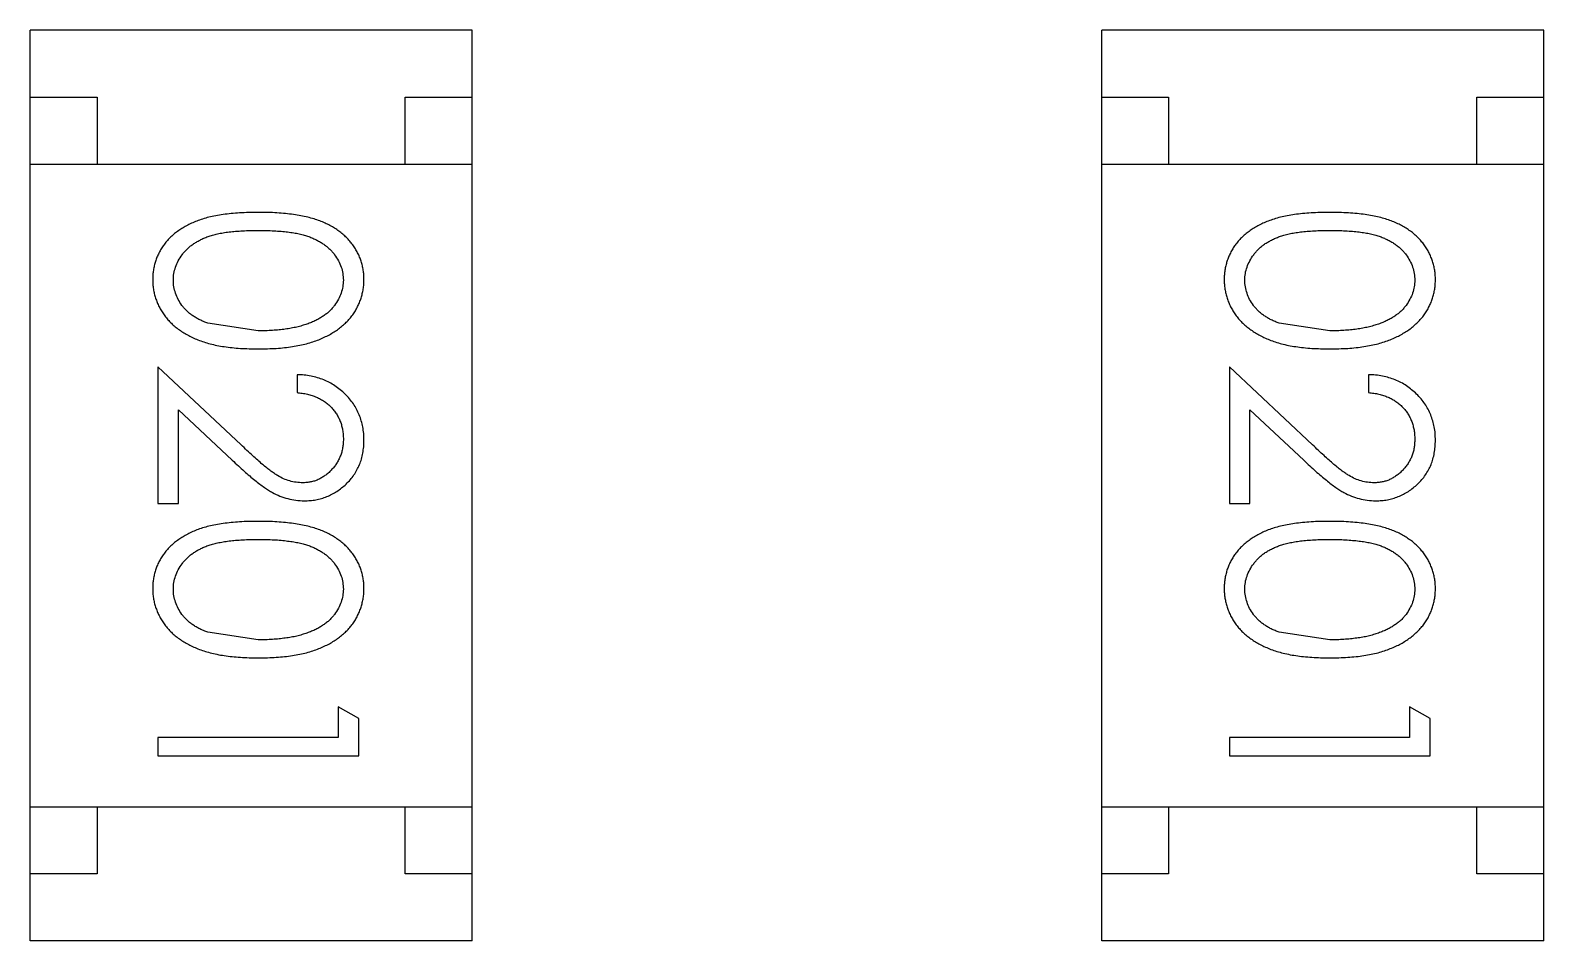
# Model space of a CAD drawing. Header units: inches. Extents: x 246 to 500, y -220 to -17.
# Drawn here: x 449.875 to 451.005, y -135.099 to -134.419 of the extents above; entities that cross this region are included whole.
import ezdxf

# ---------------------------------------------------------------- set-up
doc = ezdxf.new("R2010")
doc.units = ezdxf.units.IN
doc.header["$LTSCALE"] = 1.21
doc.header["$MEASUREMENT"] = 0
doc.layers.get('0').update_dxf_attribs({"linetype": 'CONTINUOUS'})

msp = doc.modelspace()

# ---------------------------------------------------------------- linework, layer by layer
at = {"color": 7, "linetype": 'Continuous'}
for p, q in [((449.875, -135.0986), (449.875, -134.4186)), ((450.205, -134.4186), (449.875, -134.4186)), ((450.205, -135.0986), (450.205, -134.4186)), ((450.675, -135.0986), (450.675, -134.4186)), ((451.005, -134.4186), (450.675, -134.4186)), ((451.005, -135.0986), (451.005, -134.4186)), ((449.875, -134.4686), (449.925, -134.4686)), ((449.925, -134.4686), (449.925, -134.5186)), ((450.155, -134.5186), (450.155, -134.4686)), ((450.155, -134.4686), (450.205, -134.4686)), ((450.675, -134.4686), (450.725, -134.4686)), ((450.725, -134.4686), (450.725, -134.5186)), ((450.955, -134.5186), (450.955, -134.4686)), ((450.955, -134.4686), (451.005, -134.4686)), ((449.875, -134.5186), (450.205, -134.5186)), ((450.675, -134.5186), (451.005, -134.5186)), ((450.0453, -134.6431), (450.0076, -134.6374)), ((450.8453, -134.6431), (450.8076, -134.6374)), ((449.9703, -134.67), (449.9703, -134.7719)), ((450.0324, -134.7282), (449.9703, -134.67)), ((450.8324, -134.7282), (450.7703, -134.67)), ((450.7703, -134.67), (450.7703, -134.7719)), ((450.0742, -134.6758), (450.0742, -134.6892)), ((450.8742, -134.6758), (450.8742, -134.6892)), ((449.9857, -134.7719), (449.9857, -134.7021)), ((449.9857, -134.7021), (450.0258, -134.7396)), ((450.7857, -134.7021), (450.8258, -134.7396)), ((450.7857, -134.7719), (450.7857, -134.7021)), ((449.9703, -134.7719), (449.9857, -134.7719)), ((450.7703, -134.7719), (450.7857, -134.7719)), ((450.0453, -134.8738), (450.0076, -134.8682)), ((450.8453, -134.8738), (450.8076, -134.8682)), ((450.1049, -134.9238), (450.1049, -134.9469)), ((450.1203, -134.9326), (450.1049, -134.9238)), ((450.9203, -134.9326), (450.9049, -134.9238)), ((450.9049, -134.9238), (450.9049, -134.9469)), ((450.1203, -134.9604), (450.1203, -134.9326)), ((450.9203, -134.9604), (450.9203, -134.9326)), ((449.9703, -134.9469), (449.9703, -134.9604)), ((450.1049, -134.9469), (449.9703, -134.9469)), ((450.7703, -134.9469), (450.7703, -134.9604)), ((450.9049, -134.9469), (450.7703, -134.9469)), ((449.9703, -134.9604), (450.1203, -134.9604)), ((450.7703, -134.9604), (450.9203, -134.9604)), ((449.875, -134.9986), (450.205, -134.9986)), ((449.925, -134.9986), (449.925, -135.0486)), ((450.155, -135.0486), (450.155, -134.9986)), ((450.675, -134.9986), (451.005, -134.9986)), ((450.725, -134.9986), (450.725, -135.0486)), ((450.955, -135.0486), (450.955, -134.9986)), ((449.925, -135.0486), (449.875, -135.0486)), ((450.205, -135.0486), (450.155, -135.0486)), ((450.725, -135.0486), (450.675, -135.0486)), ((451.005, -135.0486), (450.955, -135.0486)), ((450.205, -135.0986), (449.875, -135.0986)), ((451.005, -135.0986), (450.675, -135.0986))]:
    msp.add_line(p, q, dxfattribs=at)
for points, knots in [([(450.0453, -134.5546), (450.0429, -134.5546), (450.0382, -134.5546), (450.0315, -134.555), (450.0251, -134.5554), (450.0192, -134.5562), (450.0136, -134.5571), (450.0085, -134.5581), (450.0038, -134.5595), (449.9994, -134.561), (449.9954, -134.5627), (449.9917, -134.5645), (449.9883, -134.5665), (449.9851, -134.5687), (449.9821, -134.571), (449.9793, -134.5735), (449.9769, -134.5761), (449.9747, -134.5789), (449.9728, -134.5819), (449.9711, -134.5849), (449.9696, -134.588), (449.9685, -134.5912), (449.9676, -134.5944), (449.9669, -134.5978), (449.9665, -134.6012), (449.9665, -134.6036), (449.9665, -134.6048)], [0, 0, 0, 0, 0.068113, 0.132564, 0.193427, 0.250218, 0.303569, 0.353576, 0.400235, 0.443586, 0.484619, 0.524292, 0.56238, 0.599049, 0.63494, 0.669782, 0.704009, 0.737842, 0.771098, 0.803896, 0.836415, 0.868639, 0.900715, 0.933378, 0.966213, 1, 1, 1, 1]), ([(450.1242, -134.6048), (450.1242, -134.6036), (450.1241, -134.6012), (450.1237, -134.5978), (450.1231, -134.5944), (450.1221, -134.5911), (450.121, -134.5879), (450.1195, -134.5848), (450.1178, -134.5818), (450.1158, -134.5788), (450.1136, -134.576), (450.1112, -134.5733), (450.1084, -134.5709), (450.1055, -134.5685), (450.1023, -134.5664), (450.0988, -134.5644), (450.0951, -134.5625), (450.0912, -134.5609), (450.0868, -134.5594), (450.0821, -134.5581), (450.077, -134.557), (450.0715, -134.5561), (450.0655, -134.5555), (450.0591, -134.5549), (450.0523, -134.5546), (450.0477, -134.5546), (450.0453, -134.5546)], [0, 0, 0, 0, 0.033742, 0.066533, 0.099153, 0.13154, 0.164087, 0.196563, 0.229707, 0.263315, 0.297504, 0.331686, 0.366482, 0.4021, 0.438958, 0.476748, 0.515985, 0.556589, 0.599519, 0.645765, 0.695487, 0.748721, 0.805687, 0.866754, 0.931405, 1, 1, 1, 1]), ([(450.8453, -134.5546), (450.8429, -134.5546), (450.8382, -134.5546), (450.8315, -134.555), (450.8251, -134.5554), (450.8192, -134.5562), (450.8136, -134.5571), (450.8085, -134.5581), (450.8038, -134.5595), (450.7994, -134.561), (450.7954, -134.5627), (450.7917, -134.5645), (450.7882, -134.5665), (450.785, -134.5687), (450.7821, -134.571), (450.7793, -134.5735), (450.7769, -134.5761), (450.7747, -134.5789), (450.7728, -134.5819), (450.7711, -134.5849), (450.7696, -134.588), (450.7685, -134.5912), (450.7676, -134.5944), (450.7669, -134.5978), (450.7665, -134.6012), (450.7665, -134.6036), (450.7665, -134.6048)], [0, 0, 0, 0, 0.068113, 0.132564, 0.193427, 0.250218, 0.303569, 0.353576, 0.400235, 0.443586, 0.484619, 0.524292, 0.56238, 0.599049, 0.63494, 0.669782, 0.704009, 0.737842, 0.771098, 0.803896, 0.836415, 0.868639, 0.900715, 0.933378, 0.966213, 1, 1, 1, 1]), ([(450.9242, -134.6048), (450.9241, -134.6036), (450.9241, -134.6012), (450.9237, -134.5978), (450.923, -134.5944), (450.9221, -134.5911), (450.9209, -134.5879), (450.9195, -134.5848), (450.9178, -134.5818), (450.9158, -134.5788), (450.9136, -134.576), (450.9111, -134.5733), (450.9084, -134.5709), (450.9055, -134.5685), (450.9022, -134.5664), (450.8988, -134.5644), (450.8951, -134.5625), (450.8911, -134.5609), (450.8868, -134.5594), (450.8821, -134.5581), (450.877, -134.557), (450.8715, -134.5561), (450.8655, -134.5555), (450.8591, -134.555), (450.8523, -134.5546), (450.8477, -134.5546), (450.8453, -134.5546)], [0, 0, 0, 0, 0.033742, 0.066533, 0.099153, 0.13154, 0.164087, 0.196563, 0.229707, 0.263315, 0.297504, 0.331686, 0.366482, 0.4021, 0.438958, 0.476748, 0.515985, 0.556589, 0.599519, 0.645765, 0.695487, 0.748721, 0.805687, 0.866754, 0.931405, 1, 1, 1, 1]), ([(449.9819, -134.6052), (449.9819, -134.6036), (449.9821, -134.6002), (449.9834, -134.5954), (449.9855, -134.5906), (449.9879, -134.5869), (449.9902, -134.584), (449.9921, -134.582), (449.9942, -134.5801), (449.9966, -134.5783), (449.9991, -134.5767), (450.0018, -134.5752), (450.0047, -134.5738), (450.0078, -134.5726), (450.0112, -134.5715), (450.015, -134.5706), (450.0191, -134.5698), (450.0236, -134.5691), (450.0285, -134.5687), (450.0338, -134.5683), (450.0394, -134.5681), (450.0433, -134.5681), (450.0453, -134.5681)], [0, 0, 0, 0, 0.060034, 0.120278, 0.182348, 0.247919, 0.281641, 0.315701, 0.350322, 0.385703, 0.421819, 0.459196, 0.497866, 0.538301, 0.58121, 0.628183, 0.679403, 0.734699, 0.794074, 0.858416, 0.927049, 1, 1, 1, 1]), ([(450.0453, -134.5681), (450.0473, -134.5681), (450.0513, -134.5681), (450.0569, -134.5683), (450.0622, -134.5687), (450.0671, -134.5692), (450.0716, -134.5698), (450.0758, -134.5706), (450.0795, -134.5715), (450.0829, -134.5726), (450.086, -134.5739), (450.0889, -134.5752), (450.0916, -134.5767), (450.0942, -134.5784), (450.0965, -134.5801), (450.0986, -134.582), (450.1006, -134.584), (450.1028, -134.5869), (450.1052, -134.5906), (450.1073, -134.5953), (450.1085, -134.6002), (450.1087, -134.6035), (450.1088, -134.6052)], [0, 0, 0, 0, 0.073302, 0.142286, 0.206253, 0.266017, 0.321612, 0.372532, 0.419497, 0.462398, 0.502825, 0.541489, 0.579034, 0.615143, 0.650298, 0.684912, 0.718701, 0.752189, 0.817245, 0.879117, 0.939613, 1, 1, 1, 1]), ([(450.7819, -134.6052), (450.7819, -134.6036), (450.7821, -134.6002), (450.7834, -134.5954), (450.7855, -134.5906), (450.7879, -134.5869), (450.7902, -134.584), (450.7921, -134.582), (450.7942, -134.5801), (450.7965, -134.5783), (450.7991, -134.5767), (450.8018, -134.5752), (450.8047, -134.5738), (450.8078, -134.5726), (450.8112, -134.5715), (450.815, -134.5706), (450.8191, -134.5698), (450.8236, -134.5692), (450.8285, -134.5687), (450.8338, -134.5683), (450.8394, -134.5681), (450.8433, -134.5681), (450.8453, -134.5681)], [0, 0, 0, 0, 0.060034, 0.120278, 0.182348, 0.247919, 0.281641, 0.315701, 0.350322, 0.385703, 0.421819, 0.459196, 0.497866, 0.538301, 0.58121, 0.628183, 0.679403, 0.734699, 0.794074, 0.858416, 0.927049, 1, 1, 1, 1]), ([(450.8453, -134.5681), (450.8473, -134.5681), (450.8512, -134.5681), (450.8569, -134.5683), (450.8622, -134.5687), (450.8671, -134.5692), (450.8716, -134.5698), (450.8757, -134.5706), (450.8795, -134.5715), (450.8829, -134.5726), (450.886, -134.5739), (450.8889, -134.5752), (450.8916, -134.5767), (450.8941, -134.5784), (450.8965, -134.5801), (450.8986, -134.582), (450.9005, -134.584), (450.9028, -134.5869), (450.9051, -134.5906), (450.9073, -134.5953), (450.9085, -134.6002), (450.9087, -134.6035), (450.9088, -134.6052)], [0, 0, 0, 0, 0.073302, 0.142286, 0.206253, 0.266017, 0.321612, 0.372532, 0.419497, 0.462398, 0.502825, 0.541489, 0.579034, 0.615143, 0.650298, 0.684912, 0.718701, 0.752189, 0.817245, 0.879117, 0.939613, 1, 1, 1, 1]), ([(449.9665, -134.6048), (449.9665, -134.6059), (449.9665, -134.6083), (449.967, -134.6118), (449.9676, -134.6153), (449.9686, -134.6186), (449.9698, -134.6219), (449.9712, -134.6251), (449.973, -134.6282), (449.975, -134.6312), (449.9772, -134.6341), (449.9797, -134.6368), (449.9825, -134.6394), (449.9856, -134.6418), (449.9889, -134.6441), (449.9924, -134.6461), (449.9962, -134.6481), (450.0003, -134.6498), (450.0047, -134.6515), (450.0094, -134.6528), (450.0145, -134.654), (450.02, -134.6549), (450.0258, -134.6556), (450.032, -134.6562), (450.0385, -134.6564), (450.043, -134.6565), (450.0453, -134.6565)], [0, 0, 0, 0, 0.033824, 0.067298, 0.10028, 0.133019, 0.165736, 0.198792, 0.232372, 0.266409, 0.301016, 0.336196, 0.371972, 0.408574, 0.446394, 0.485225, 0.525372, 0.567224, 0.611081, 0.65775, 0.70702, 0.759235, 0.814484, 0.873227, 0.934937, 1, 1, 1, 1]), ([(450.0076, -134.6374), (450.0066, -134.637), (450.0045, -134.6362), (450.0016, -134.6349), (449.9989, -134.6334), (449.9963, -134.6318), (449.994, -134.6301), (449.9919, -134.6282), (449.99, -134.6262), (449.9877, -134.6234), (449.9854, -134.6197), (449.9834, -134.615), (449.9821, -134.6102), (449.9819, -134.6069), (449.9819, -134.6052)], [0, 0, 0, 0, 0.075949, 0.148549, 0.218996, 0.286119, 0.351826, 0.416074, 0.478265, 0.540325, 0.660405, 0.774606, 0.887187, 1, 1, 1, 1]), ([(450.0453, -134.6565), (450.0476, -134.6565), (450.0521, -134.6564), (450.0586, -134.6562), (450.0648, -134.6556), (450.0707, -134.6549), (450.0762, -134.6539), (450.0813, -134.6528), (450.086, -134.6513), (450.0905, -134.6498), (450.0945, -134.6479), (450.0984, -134.646), (450.1019, -134.6439), (450.1052, -134.6417), (450.1083, -134.6392), (450.111, -134.6367), (450.1136, -134.634), (450.1158, -134.6311), (450.1178, -134.6281), (450.1195, -134.625), (450.1209, -134.6218), (450.1221, -134.6186), (450.123, -134.6153), (450.1237, -134.6118), (450.1241, -134.6083), (450.1242, -134.6059), (450.1242, -134.6048)], [0, 0, 0, 0, 0.065278, 0.127205, 0.186168, 0.241675, 0.294115, 0.343609, 0.390387, 0.434463, 0.476646, 0.517002, 0.555936, 0.593716, 0.630057, 0.665601, 0.700745, 0.734917, 0.768681, 0.802087, 0.834849, 0.867433, 0.900138, 0.932806, 0.966212, 1, 1, 1, 1]), ([(450.1088, -134.6052), (450.1087, -134.6068), (450.1085, -134.6101), (450.1073, -134.615), (450.1051, -134.6196), (450.1028, -134.6234), (450.1005, -134.6263), (450.0985, -134.6283), (450.0963, -134.6303), (450.0938, -134.6321), (450.0911, -134.6337), (450.0882, -134.6353), (450.085, -134.6368), (450.0816, -134.6381), (450.0779, -134.6392), (450.074, -134.6403), (450.0698, -134.6411), (450.0654, -134.6419), (450.0607, -134.6424), (450.0558, -134.6428), (450.0507, -134.643), (450.0471, -134.643), (450.0453, -134.6431)], [0, 0, 0, 0, 0.059689, 0.119507, 0.181075, 0.246162, 0.279894, 0.314468, 0.350403, 0.387474, 0.426147, 0.466624, 0.508745, 0.553328, 0.600058, 0.649177, 0.700552, 0.754894, 0.811825, 0.871514, 0.934319, 1, 1, 1, 1]), ([(450.7665, -134.6048), (450.7665, -134.6059), (450.7665, -134.6083), (450.767, -134.6118), (450.7676, -134.6153), (450.7686, -134.6186), (450.7698, -134.6219), (450.7712, -134.6251), (450.773, -134.6282), (450.7749, -134.6312), (450.7772, -134.6341), (450.7797, -134.6368), (450.7825, -134.6394), (450.7856, -134.6418), (450.7889, -134.6441), (450.7924, -134.6461), (450.7962, -134.6481), (450.8003, -134.6498), (450.8047, -134.6515), (450.8094, -134.6528), (450.8145, -134.654), (450.82, -134.6549), (450.8258, -134.6556), (450.832, -134.6562), (450.8385, -134.6564), (450.843, -134.6565), (450.8453, -134.6565)], [0, 0, 0, 0, 0.033824, 0.067298, 0.10028, 0.133019, 0.165736, 0.198792, 0.232372, 0.266409, 0.301016, 0.336196, 0.371972, 0.408574, 0.446394, 0.485225, 0.525372, 0.567224, 0.611081, 0.65775, 0.70702, 0.759235, 0.814484, 0.873227, 0.934937, 1, 1, 1, 1]), ([(450.8076, -134.6374), (450.8066, -134.637), (450.8045, -134.6362), (450.8016, -134.6349), (450.7989, -134.6334), (450.7963, -134.6318), (450.794, -134.6301), (450.7919, -134.6282), (450.79, -134.6262), (450.7877, -134.6234), (450.7854, -134.6197), (450.7834, -134.615), (450.7821, -134.6102), (450.7819, -134.6069), (450.7819, -134.6052)], [0, 0, 0, 0, 0.075949, 0.148549, 0.218996, 0.286119, 0.351826, 0.416074, 0.478265, 0.540325, 0.660405, 0.774606, 0.887187, 1, 1, 1, 1]), ([(450.8453, -134.6565), (450.8476, -134.6565), (450.852, -134.6564), (450.8586, -134.6562), (450.8648, -134.6556), (450.8707, -134.6549), (450.8761, -134.6539), (450.8813, -134.6528), (450.886, -134.6513), (450.8904, -134.6498), (450.8945, -134.6479), (450.8984, -134.646), (450.9019, -134.6439), (450.9052, -134.6417), (450.9082, -134.6392), (450.911, -134.6367), (450.9135, -134.634), (450.9158, -134.6311), (450.9178, -134.6281), (450.9195, -134.625), (450.9209, -134.6218), (450.9221, -134.6186), (450.923, -134.6153), (450.9237, -134.6118), (450.9241, -134.6083), (450.9241, -134.6059), (450.9242, -134.6048)], [0, 0, 0, 0, 0.065278, 0.127205, 0.186168, 0.241675, 0.294115, 0.343609, 0.390387, 0.434463, 0.476646, 0.517002, 0.555936, 0.593716, 0.630057, 0.665601, 0.700745, 0.734917, 0.768681, 0.802087, 0.834849, 0.867433, 0.900138, 0.932806, 0.966212, 1, 1, 1, 1]), ([(450.9088, -134.6052), (450.9087, -134.6068), (450.9085, -134.6101), (450.9073, -134.615), (450.9051, -134.6196), (450.9028, -134.6234), (450.9005, -134.6263), (450.8985, -134.6283), (450.8963, -134.6303), (450.8938, -134.6321), (450.8911, -134.6338), (450.8881, -134.6353), (450.885, -134.6368), (450.8815, -134.6381), (450.8779, -134.6392), (450.874, -134.6403), (450.8698, -134.6411), (450.8654, -134.6419), (450.8607, -134.6424), (450.8558, -134.6428), (450.8506, -134.643), (450.8471, -134.643), (450.8453, -134.6431)], [0, 0, 0, 0, 0.059689, 0.119507, 0.181075, 0.246162, 0.279894, 0.314468, 0.350403, 0.387474, 0.426147, 0.466624, 0.508745, 0.553328, 0.600058, 0.649177, 0.700552, 0.754894, 0.811825, 0.871514, 0.934319, 1, 1, 1, 1]), ([(450.1242, -134.7247), (450.1241, -134.723), (450.1241, -134.7197), (450.1234, -134.7149), (450.1223, -134.7103), (450.1208, -134.7058), (450.1187, -134.7016), (450.1163, -134.6976), (450.1135, -134.6938), (450.1102, -134.6902), (450.1065, -134.687), (450.1026, -134.6841), (450.0985, -134.6816), (450.0941, -134.6796), (450.0895, -134.678), (450.0846, -134.6768), (450.0795, -134.676), (450.076, -134.6758), (450.0742, -134.6758)], [0, 0, 0, 0, 0.06445, 0.126725, 0.187421, 0.247417, 0.306749, 0.366595, 0.427749, 0.490235, 0.553031, 0.614805, 0.676505, 0.738096, 0.801021, 0.864897, 0.931209, 1, 1, 1, 1]), ([(450.9242, -134.7247), (450.9241, -134.723), (450.9241, -134.7197), (450.9234, -134.7149), (450.9223, -134.7103), (450.9207, -134.7058), (450.9187, -134.7016), (450.9163, -134.6976), (450.9135, -134.6938), (450.9101, -134.6902), (450.9065, -134.687), (450.9026, -134.6841), (450.8985, -134.6816), (450.8941, -134.6796), (450.8895, -134.678), (450.8846, -134.6768), (450.8795, -134.676), (450.8759, -134.6758), (450.8742, -134.6758)], [0, 0, 0, 0, 0.06445, 0.126725, 0.187421, 0.247417, 0.306749, 0.366595, 0.427749, 0.490235, 0.553031, 0.614805, 0.676505, 0.738096, 0.801021, 0.864897, 0.931209, 1, 1, 1, 1]), ([(450.0742, -134.6892), (450.0755, -134.6893), (450.0781, -134.6896), (450.0819, -134.6903), (450.0854, -134.6913), (450.0888, -134.6925), (450.0918, -134.694), (450.0947, -134.6958), (450.0974, -134.6978), (450.0997, -134.7), (450.1018, -134.7025), (450.1037, -134.7051), (450.1053, -134.7079), (450.1066, -134.7108), (450.1076, -134.7139), (450.1083, -134.7171), (450.1087, -134.7205), (450.1088, -134.7228), (450.1088, -134.724)], [0, 0, 0, 0, 0.073648, 0.143686, 0.210962, 0.275557, 0.338064, 0.399311, 0.4594, 0.51934, 0.579024, 0.637809, 0.695959, 0.754122, 0.813113, 0.873453, 0.935561, 1, 1, 1, 1]), ([(450.8742, -134.6892), (450.8755, -134.6893), (450.8781, -134.6896), (450.8819, -134.6903), (450.8854, -134.6913), (450.8888, -134.6925), (450.8918, -134.694), (450.8947, -134.6958), (450.8973, -134.6978), (450.8997, -134.7), (450.9018, -134.7025), (450.9037, -134.7051), (450.9053, -134.7079), (450.9065, -134.7108), (450.9075, -134.7139), (450.9083, -134.7171), (450.9087, -134.7205), (450.9087, -134.7228), (450.9088, -134.724)], [0, 0, 0, 0, 0.073648, 0.143686, 0.210962, 0.275557, 0.338064, 0.399311, 0.4594, 0.51934, 0.579024, 0.637809, 0.695959, 0.754122, 0.813113, 0.873453, 0.935561, 1, 1, 1, 1]), ([(450.0784, -134.7565), (450.0768, -134.7565), (450.0735, -134.7563), (450.0687, -134.7553), (450.0641, -134.7536), (450.0603, -134.7516), (450.0572, -134.7496), (450.0545, -134.7477), (450.0515, -134.7453), (450.0483, -134.7427), (450.0447, -134.7396), (450.0409, -134.7361), (450.0367, -134.7323), (450.0339, -134.7296), (450.0324, -134.7282)], [0, 0, 0, 0, 0.088014, 0.174976, 0.2638, 0.355443, 0.406413, 0.465519, 0.533076, 0.609353, 0.693899, 0.787171, 0.889197, 1, 1, 1, 1]), ([(450.1088, -134.724), (450.1088, -134.7251), (450.1087, -134.7273), (450.1083, -134.7305), (450.1076, -134.7336), (450.1066, -134.7366), (450.1053, -134.7394), (450.1038, -134.7422), (450.1019, -134.7447), (450.0998, -134.7471), (450.0976, -134.7493), (450.0951, -134.7512), (450.0926, -134.7529), (450.09, -134.7542), (450.0872, -134.7553), (450.0844, -134.756), (450.0814, -134.7564), (450.0794, -134.7565), (450.0784, -134.7565)], [0, 0, 0, 0, 0.068027, 0.133505, 0.19695, 0.26027, 0.322741, 0.384982, 0.448465, 0.513424, 0.578224, 0.640011, 0.700094, 0.760067, 0.819012, 0.877878, 0.938035, 1, 1, 1, 1]), ([(450.0796, -134.77), (450.0811, -134.7699), (450.084, -134.7699), (450.0883, -134.7693), (450.0924, -134.7683), (450.0965, -134.7669), (450.1003, -134.7651), (450.104, -134.763), (450.1076, -134.7604), (450.1109, -134.7575), (450.1141, -134.7543), (450.1167, -134.7507), (450.119, -134.747), (450.121, -134.743), (450.1224, -134.7388), (450.1234, -134.7343), (450.1241, -134.7296), (450.1241, -134.7263), (450.1242, -134.7247)], [0, 0, 0, 0, 0.06271, 0.123347, 0.183401, 0.242828, 0.302097, 0.36242, 0.423725, 0.487032, 0.550491, 0.612709, 0.674265, 0.73617, 0.799211, 0.863483, 0.930525, 1, 1, 1, 1]), ([(450.8784, -134.7565), (450.8767, -134.7565), (450.8735, -134.7563), (450.8687, -134.7553), (450.8641, -134.7536), (450.8603, -134.7516), (450.8571, -134.7496), (450.8545, -134.7477), (450.8515, -134.7453), (450.8482, -134.7427), (450.8447, -134.7396), (450.8409, -134.7361), (450.8367, -134.7323), (450.8339, -134.7296), (450.8324, -134.7282)], [0, 0, 0, 0, 0.088014, 0.174976, 0.2638, 0.355443, 0.406413, 0.465519, 0.533076, 0.609353, 0.693899, 0.787171, 0.889197, 1, 1, 1, 1]), ([(450.9088, -134.724), (450.9087, -134.7251), (450.9087, -134.7273), (450.9083, -134.7305), (450.9076, -134.7336), (450.9066, -134.7366), (450.9053, -134.7395), (450.9038, -134.7422), (450.9019, -134.7447), (450.8998, -134.7471), (450.8976, -134.7493), (450.8951, -134.7512), (450.8926, -134.7529), (450.89, -134.7542), (450.8872, -134.7553), (450.8844, -134.756), (450.8814, -134.7564), (450.8794, -134.7565), (450.8784, -134.7565)], [0, 0, 0, 0, 0.068027, 0.133505, 0.19695, 0.26027, 0.322741, 0.384982, 0.448465, 0.513424, 0.578224, 0.640011, 0.700094, 0.760067, 0.819012, 0.877878, 0.938035, 1, 1, 1, 1]), ([(450.8796, -134.77), (450.8811, -134.7699), (450.884, -134.7699), (450.8883, -134.7693), (450.8924, -134.7683), (450.8965, -134.7669), (450.9003, -134.7651), (450.904, -134.763), (450.9076, -134.7604), (450.9109, -134.7575), (450.9141, -134.7543), (450.9167, -134.7507), (450.919, -134.747), (450.921, -134.743), (450.9224, -134.7388), (450.9234, -134.7343), (450.924, -134.7296), (450.9241, -134.7263), (450.9242, -134.7247)], [0, 0, 0, 0, 0.06271, 0.123347, 0.183401, 0.242828, 0.302097, 0.36242, 0.423725, 0.487032, 0.550491, 0.612709, 0.674265, 0.73617, 0.799211, 0.863483, 0.930525, 1, 1, 1, 1]), ([(450.0258, -134.7396), (450.0273, -134.7411), (450.0303, -134.7438), (450.0346, -134.7478), (450.0388, -134.7514), (450.0426, -134.7545), (450.0463, -134.7574), (450.0497, -134.7599), (450.0528, -134.762), (450.0566, -134.7643), (450.0614, -134.7666), (450.0673, -134.7685), (450.0734, -134.7698), (450.0775, -134.7699), (450.0796, -134.77)], [0, 0, 0, 0, 0.09953, 0.192079, 0.277712, 0.357454, 0.429648, 0.495771, 0.555538, 0.608657, 0.707578, 0.804328, 0.901298, 1, 1, 1, 1]), ([(450.8258, -134.7396), (450.8273, -134.7411), (450.8303, -134.7438), (450.8346, -134.7478), (450.8387, -134.7514), (450.8426, -134.7545), (450.8462, -134.7574), (450.8496, -134.7599), (450.8528, -134.762), (450.8566, -134.7643), (450.8614, -134.7666), (450.8673, -134.7685), (450.8733, -134.7698), (450.8775, -134.7699), (450.8796, -134.77)], [0, 0, 0, 0, 0.09953, 0.192079, 0.277712, 0.357454, 0.429648, 0.495771, 0.555538, 0.608657, 0.707578, 0.804328, 0.901298, 1, 1, 1, 1]), ([(450.0453, -134.7854), (450.0429, -134.7854), (450.0382, -134.7854), (450.0315, -134.7857), (450.0251, -134.7862), (450.0192, -134.7869), (450.0136, -134.7878), (450.0085, -134.7889), (450.0038, -134.7902), (449.9994, -134.7917), (449.9954, -134.7934), (449.9917, -134.7953), (449.9883, -134.7973), (449.9851, -134.7995), (449.9821, -134.8018), (449.9793, -134.8042), (449.9769, -134.8069), (449.9747, -134.8097), (449.9728, -134.8126), (449.9711, -134.8156), (449.9696, -134.8187), (449.9685, -134.8219), (449.9676, -134.8252), (449.9669, -134.8286), (449.9665, -134.832), (449.9665, -134.8343), (449.9665, -134.8355)], [0, 0, 0, 0, 0.068113, 0.132564, 0.193427, 0.250218, 0.303569, 0.353576, 0.400235, 0.443586, 0.484619, 0.524292, 0.56238, 0.599049, 0.63494, 0.669782, 0.704009, 0.737842, 0.771098, 0.803896, 0.836415, 0.868639, 0.900715, 0.933378, 0.966213, 1, 1, 1, 1]), ([(450.1242, -134.8355), (450.1242, -134.8343), (450.1241, -134.832), (450.1237, -134.8286), (450.1231, -134.8252), (450.1221, -134.8219), (450.121, -134.8187), (450.1195, -134.8156), (450.1178, -134.8125), (450.1158, -134.8096), (450.1136, -134.8068), (450.1112, -134.8041), (450.1084, -134.8016), (450.1055, -134.7993), (450.1023, -134.7972), (450.0988, -134.7951), (450.0951, -134.7933), (450.0912, -134.7916), (450.0868, -134.7902), (450.0821, -134.7889), (450.077, -134.7878), (450.0715, -134.7869), (450.0655, -134.7862), (450.0591, -134.7857), (450.0523, -134.7854), (450.0477, -134.7854), (450.0453, -134.7854)], [0, 0, 0, 0, 0.033742, 0.066533, 0.099153, 0.13154, 0.164087, 0.196563, 0.229707, 0.263315, 0.297504, 0.331686, 0.366482, 0.4021, 0.438958, 0.476748, 0.515985, 0.556589, 0.599519, 0.645765, 0.695487, 0.748721, 0.805687, 0.866754, 0.931405, 1, 1, 1, 1]), ([(450.8453, -134.7854), (450.8429, -134.7854), (450.8382, -134.7854), (450.8315, -134.7857), (450.8251, -134.7862), (450.8192, -134.7869), (450.8136, -134.7878), (450.8085, -134.7889), (450.8038, -134.7902), (450.7994, -134.7917), (450.7954, -134.7934), (450.7917, -134.7953), (450.7882, -134.7973), (450.785, -134.7995), (450.7821, -134.8018), (450.7793, -134.8042), (450.7769, -134.8069), (450.7747, -134.8097), (450.7728, -134.8126), (450.7711, -134.8156), (450.7696, -134.8187), (450.7685, -134.8219), (450.7676, -134.8252), (450.7669, -134.8286), (450.7665, -134.832), (450.7665, -134.8343), (450.7665, -134.8355)], [0, 0, 0, 0, 0.068113, 0.132564, 0.193427, 0.250218, 0.303569, 0.353576, 0.400235, 0.443586, 0.484619, 0.524292, 0.56238, 0.599049, 0.63494, 0.669782, 0.704009, 0.737842, 0.771098, 0.803896, 0.836415, 0.868639, 0.900715, 0.933378, 0.966213, 1, 1, 1, 1]), ([(450.9242, -134.8355), (450.9241, -134.8343), (450.9241, -134.832), (450.9237, -134.8286), (450.923, -134.8252), (450.9221, -134.8219), (450.9209, -134.8187), (450.9195, -134.8156), (450.9178, -134.8125), (450.9158, -134.8096), (450.9136, -134.8068), (450.9111, -134.8041), (450.9084, -134.8016), (450.9055, -134.7993), (450.9022, -134.7972), (450.8988, -134.7951), (450.8951, -134.7933), (450.8911, -134.7916), (450.8868, -134.7902), (450.8821, -134.7889), (450.877, -134.7878), (450.8715, -134.7869), (450.8655, -134.7862), (450.8591, -134.7857), (450.8523, -134.7854), (450.8477, -134.7854), (450.8453, -134.7854)], [0, 0, 0, 0, 0.033742, 0.066533, 0.099153, 0.13154, 0.164087, 0.196563, 0.229707, 0.263315, 0.297504, 0.331686, 0.366482, 0.4021, 0.438958, 0.476748, 0.515985, 0.556589, 0.599519, 0.645765, 0.695487, 0.748721, 0.805687, 0.866754, 0.931405, 1, 1, 1, 1]), ([(449.9819, -134.836), (449.9819, -134.8343), (449.9821, -134.831), (449.9834, -134.8261), (449.9855, -134.8214), (449.9879, -134.8176), (449.9902, -134.8148), (449.9921, -134.8127), (449.9942, -134.8108), (449.9966, -134.8091), (449.9991, -134.8074), (450.0018, -134.806), (450.0047, -134.8046), (450.0078, -134.8034), (450.0112, -134.8023), (450.015, -134.8014), (450.0191, -134.8006), (450.0236, -134.7999), (450.0285, -134.7995), (450.0338, -134.7991), (450.0394, -134.7989), (450.0433, -134.7988), (450.0453, -134.7988)], [0, 0, 0, 0, 0.060034, 0.120278, 0.182348, 0.247919, 0.281641, 0.315701, 0.350322, 0.385703, 0.421819, 0.459196, 0.497866, 0.538301, 0.58121, 0.628183, 0.679403, 0.734699, 0.794074, 0.858416, 0.927049, 1, 1, 1, 1]), ([(450.0453, -134.7988), (450.0473, -134.7988), (450.0513, -134.7989), (450.0569, -134.7991), (450.0622, -134.7994), (450.0671, -134.8), (450.0716, -134.8006), (450.0758, -134.8014), (450.0795, -134.8023), (450.0829, -134.8034), (450.086, -134.8046), (450.0889, -134.806), (450.0916, -134.8075), (450.0942, -134.8091), (450.0965, -134.8109), (450.0986, -134.8128), (450.1006, -134.8148), (450.1028, -134.8176), (450.1052, -134.8214), (450.1073, -134.8261), (450.1085, -134.831), (450.1087, -134.8343), (450.1088, -134.836)], [0, 0, 0, 0, 0.073302, 0.142286, 0.206253, 0.266017, 0.321612, 0.372532, 0.419497, 0.462398, 0.502825, 0.541489, 0.579034, 0.615143, 0.650298, 0.684912, 0.718701, 0.752189, 0.817245, 0.879117, 0.939613, 1, 1, 1, 1]), ([(450.7819, -134.836), (450.7819, -134.8343), (450.7821, -134.831), (450.7834, -134.8261), (450.7855, -134.8214), (450.7879, -134.8176), (450.7902, -134.8148), (450.7921, -134.8127), (450.7942, -134.8108), (450.7965, -134.8091), (450.7991, -134.8074), (450.8018, -134.806), (450.8047, -134.8046), (450.8078, -134.8034), (450.8112, -134.8023), (450.815, -134.8014), (450.8191, -134.8006), (450.8236, -134.7999), (450.8285, -134.7995), (450.8338, -134.7991), (450.8394, -134.7989), (450.8433, -134.7988), (450.8453, -134.7988)], [0, 0, 0, 0, 0.060034, 0.120278, 0.182348, 0.247919, 0.281641, 0.315701, 0.350322, 0.385703, 0.421819, 0.459196, 0.497866, 0.538301, 0.58121, 0.628183, 0.679403, 0.734699, 0.794074, 0.858416, 0.927049, 1, 1, 1, 1]), ([(450.8453, -134.7988), (450.8473, -134.7988), (450.8512, -134.7989), (450.8569, -134.7991), (450.8622, -134.7995), (450.8671, -134.8), (450.8716, -134.8006), (450.8757, -134.8014), (450.8795, -134.8023), (450.8829, -134.8034), (450.886, -134.8046), (450.8889, -134.806), (450.8916, -134.8075), (450.8941, -134.8091), (450.8965, -134.8109), (450.8986, -134.8128), (450.9005, -134.8148), (450.9028, -134.8177), (450.9051, -134.8214), (450.9073, -134.8261), (450.9085, -134.831), (450.9087, -134.8343), (450.9088, -134.836)], [0, 0, 0, 0, 0.073302, 0.142286, 0.206253, 0.266017, 0.321612, 0.372532, 0.419497, 0.462398, 0.502825, 0.541489, 0.579034, 0.615143, 0.650298, 0.684912, 0.718701, 0.752189, 0.817245, 0.879117, 0.939613, 1, 1, 1, 1]), ([(449.9665, -134.8355), (449.9665, -134.8367), (449.9665, -134.8391), (449.967, -134.8426), (449.9676, -134.846), (449.9686, -134.8494), (449.9698, -134.8526), (449.9712, -134.8558), (449.973, -134.8589), (449.975, -134.862), (449.9772, -134.8648), (449.9797, -134.8676), (449.9825, -134.8702), (449.9856, -134.8726), (449.9889, -134.8748), (449.9924, -134.8769), (449.9962, -134.8788), (450.0003, -134.8806), (450.0047, -134.8822), (450.0094, -134.8835), (450.0145, -134.8847), (450.02, -134.8857), (450.0258, -134.8864), (450.032, -134.8869), (450.0385, -134.8872), (450.043, -134.8873), (450.0453, -134.8873)], [0, 0, 0, 0, 0.033824, 0.067298, 0.10028, 0.133019, 0.165736, 0.198792, 0.232372, 0.266409, 0.301016, 0.336196, 0.371972, 0.408574, 0.446394, 0.485225, 0.525372, 0.567224, 0.611081, 0.65775, 0.70702, 0.759235, 0.814484, 0.873227, 0.934937, 1, 1, 1, 1]), ([(450.0076, -134.8682), (450.0066, -134.8678), (450.0045, -134.867), (450.0016, -134.8657), (449.9989, -134.8642), (449.9963, -134.8626), (449.994, -134.8609), (449.9919, -134.859), (449.99, -134.857), (449.9877, -134.8542), (449.9854, -134.8505), (449.9834, -134.8458), (449.9821, -134.841), (449.9819, -134.8376), (449.9819, -134.836)], [0, 0, 0, 0, 0.075949, 0.148549, 0.218996, 0.286119, 0.351826, 0.416074, 0.478265, 0.540325, 0.660405, 0.774606, 0.887187, 1, 1, 1, 1]), ([(450.0453, -134.8873), (450.0476, -134.8873), (450.0521, -134.8872), (450.0586, -134.8869), (450.0648, -134.8864), (450.0707, -134.8856), (450.0762, -134.8847), (450.0813, -134.8835), (450.086, -134.8821), (450.0905, -134.8805), (450.0945, -134.8787), (450.0984, -134.8768), (450.1019, -134.8747), (450.1052, -134.8724), (450.1083, -134.87), (450.111, -134.8675), (450.1136, -134.8647), (450.1158, -134.8619), (450.1178, -134.8589), (450.1195, -134.8558), (450.1209, -134.8526), (450.1221, -134.8494), (450.123, -134.846), (450.1237, -134.8426), (450.1241, -134.8391), (450.1242, -134.8367), (450.1242, -134.8355)], [0, 0, 0, 0, 0.065278, 0.127205, 0.186168, 0.241675, 0.294115, 0.343609, 0.390387, 0.434463, 0.476646, 0.517002, 0.555936, 0.593716, 0.630057, 0.665601, 0.700745, 0.734917, 0.768681, 0.802087, 0.834849, 0.867433, 0.900138, 0.932806, 0.966212, 1, 1, 1, 1]), ([(450.1088, -134.836), (450.1087, -134.8376), (450.1085, -134.8409), (450.1073, -134.8457), (450.1051, -134.8504), (450.1028, -134.8542), (450.1005, -134.857), (450.0985, -134.8591), (450.0963, -134.861), (450.0938, -134.8628), (450.0911, -134.8645), (450.0882, -134.8661), (450.085, -134.8675), (450.0816, -134.8688), (450.0779, -134.87), (450.074, -134.8711), (450.0698, -134.8719), (450.0654, -134.8726), (450.0607, -134.8731), (450.0558, -134.8736), (450.0507, -134.8738), (450.0471, -134.8738), (450.0453, -134.8738)], [0, 0, 0, 0, 0.059689, 0.119507, 0.181075, 0.246162, 0.279894, 0.314468, 0.350403, 0.387474, 0.426147, 0.466624, 0.508745, 0.553328, 0.600058, 0.649177, 0.700552, 0.754894, 0.811825, 0.871514, 0.934319, 1, 1, 1, 1]), ([(450.7665, -134.8355), (450.7665, -134.8367), (450.7665, -134.8391), (450.767, -134.8426), (450.7676, -134.846), (450.7686, -134.8494), (450.7698, -134.8526), (450.7712, -134.8559), (450.773, -134.8589), (450.7749, -134.862), (450.7772, -134.8648), (450.7797, -134.8676), (450.7825, -134.8702), (450.7856, -134.8726), (450.7889, -134.8748), (450.7924, -134.8769), (450.7962, -134.8788), (450.8003, -134.8806), (450.8047, -134.8822), (450.8094, -134.8835), (450.8145, -134.8847), (450.82, -134.8857), (450.8258, -134.8864), (450.832, -134.8869), (450.8385, -134.8872), (450.843, -134.8873), (450.8453, -134.8873)], [0, 0, 0, 0, 0.033824, 0.067298, 0.10028, 0.133019, 0.165736, 0.198792, 0.232372, 0.266409, 0.301016, 0.336196, 0.371972, 0.408574, 0.446394, 0.485225, 0.525372, 0.567224, 0.611081, 0.65775, 0.70702, 0.759235, 0.814484, 0.873227, 0.934937, 1, 1, 1, 1]), ([(450.8076, -134.8682), (450.8066, -134.8678), (450.8045, -134.867), (450.8016, -134.8657), (450.7989, -134.8642), (450.7963, -134.8626), (450.794, -134.8609), (450.7919, -134.859), (450.79, -134.857), (450.7877, -134.8542), (450.7854, -134.8505), (450.7834, -134.8458), (450.7821, -134.841), (450.7819, -134.8376), (450.7819, -134.836)], [0, 0, 0, 0, 0.075949, 0.148549, 0.218996, 0.286119, 0.351826, 0.416074, 0.478265, 0.540325, 0.660405, 0.774606, 0.887187, 1, 1, 1, 1]), ([(450.8453, -134.8873), (450.8476, -134.8873), (450.852, -134.8872), (450.8586, -134.8869), (450.8648, -134.8864), (450.8707, -134.8856), (450.8761, -134.8847), (450.8813, -134.8835), (450.886, -134.8821), (450.8904, -134.8805), (450.8945, -134.8787), (450.8984, -134.8768), (450.9019, -134.8747), (450.9052, -134.8724), (450.9082, -134.87), (450.911, -134.8675), (450.9135, -134.8647), (450.9158, -134.8619), (450.9178, -134.8589), (450.9195, -134.8558), (450.9209, -134.8526), (450.9221, -134.8494), (450.923, -134.846), (450.9237, -134.8426), (450.9241, -134.8391), (450.9241, -134.8367), (450.9242, -134.8355)], [0, 0, 0, 0, 0.065278, 0.127205, 0.186168, 0.241675, 0.294115, 0.343609, 0.390387, 0.434463, 0.476646, 0.517002, 0.555936, 0.593716, 0.630057, 0.665601, 0.700745, 0.734917, 0.768681, 0.802087, 0.834849, 0.867433, 0.900138, 0.932806, 0.966212, 1, 1, 1, 1]), ([(450.9088, -134.836), (450.9087, -134.8376), (450.9085, -134.8409), (450.9073, -134.8458), (450.9051, -134.8504), (450.9028, -134.8542), (450.9005, -134.857), (450.8985, -134.8591), (450.8963, -134.861), (450.8938, -134.8628), (450.8911, -134.8645), (450.8881, -134.8661), (450.885, -134.8675), (450.8815, -134.8688), (450.8779, -134.87), (450.874, -134.8711), (450.8698, -134.8719), (450.8654, -134.8726), (450.8607, -134.8731), (450.8558, -134.8736), (450.8506, -134.8738), (450.8471, -134.8738), (450.8453, -134.8738)], [0, 0, 0, 0, 0.059689, 0.119507, 0.181075, 0.246162, 0.279894, 0.314468, 0.350403, 0.387474, 0.426147, 0.466624, 0.508745, 0.553328, 0.600058, 0.649177, 0.700552, 0.754894, 0.811825, 0.871514, 0.934319, 1, 1, 1, 1])]:
    msp.add_open_spline(points, degree=3, knots=knots, dxfattribs=at)

doc.saveas('drawing.dxf')
